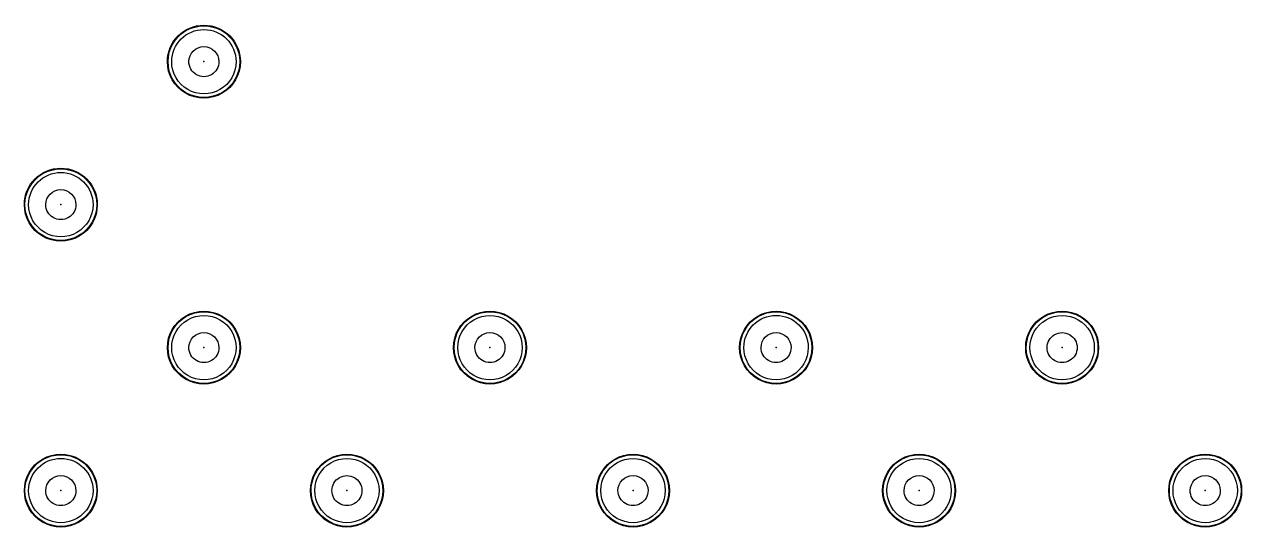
# Model space of a CAD drawing. Header units: millimetres. Extents: x 24815 to 37444, y -10619 to 6020.
# Drawn here: x 28139.43 to 28150.24, y 5863.36 to 5867.84 of the extents above; entities that cross this region are included whole.
import ezdxf

# ---------------------------------------------------------------- set-up
doc = ezdxf.new("R2010")
doc.units = ezdxf.units.MM

# ---------------------------------------------------------------- blocks, each defined once
blk = doc.blocks.new('A$C3CC6408C')
at = {"color": 2, "extrusion": (0, 0, -1)}
for centre, major_axis, start_param, end_param in [((-33.994, -41.94), (-0.225, 0.225), 5.497787, 8.63938), ((-33.994, -41.94), (-0.225, 0.225), 5.497787, 8.63938), ((-33.994, -41.94), (0.229, 0.229), 3.926991, 7.068583), ((-33.994, -41.94), (0.229, 0.229), 3.926991, 7.068583), ((-33.994, -41.94), (0.202, 0.202), 3.926991, 7.068583), ((-33.994, -41.94), (0.202, 0.202), 3.926991, 7.068583), ((-33.994, -41.94), (0.202, 0.202), 3.926991, 7.068583), ((-33.994, -41.94), (0.202, 0.202), 3.926991, 7.068583), ((-33.994, -41.94), (0.202, 0.202), 3.926991, 7.068583), ((-33.994, -41.94), (0.202, 0.202), 3.926991, 7.068583), ((-33.994, -41.94), (0.202, 0.202), 3.926991, 7.068583), ((-33.994, -41.94), (0.202, 0.202), 3.926991, 7.068583), ((-33.994, -41.94), (0.202, 0.202), 3.926991, 7.068583), ((-33.994, -41.94), (0.202, 0.202), 3.926991, 7.068583), ((-33.994, -41.94), (0.202, 0.202), 3.926991, 7.068583), ((-33.994, -41.94), (0.0943, 0.0943), 3.926991, 7.068583), ((-33.994, -41.94), (0.0943, 0.0943), 3.926991, 7.068583), ((-33.994, -41.94), (-0.229, 0.229), 2.356194, 5.497787), ((-33.994, -41.94), (-0.229, 0.229), 2.356194, 5.497787), ((-33.994, -41.94), (-0.225, 0.225), 2.356194, 5.497787), ((-33.994, -41.94), (-0.225, 0.225), 2.356194, 5.497787), ((-33.994, -41.94), (-0.202, 0.202), 2.356194, 5.497787), ((-33.994, -41.94), (-0.202, 0.202), 2.356194, 5.497787), ((-33.994, -41.94), (-0.202, 0.202), 2.356194, 5.497787), ((-33.994, -41.94), (-0.202, 0.202), 2.356194, 5.497787), ((-33.994, -41.94), (-0.202, 0.202), 2.356194, 5.497787), ((-33.994, -41.94), (-0.202, 0.202), 2.356194, 5.497787), ((-33.994, -41.94), (-0.202, 0.202), 2.356194, 5.497787), ((-33.994, -41.94), (-0.202, 0.202), 2.356194, 5.497787), ((-33.994, -41.94), (-0.202, 0.202), 2.356194, 5.497787), ((-33.994, -41.94), (-0.202, 0.202), 2.356194, 5.497787), ((-33.994, -41.94), (-0.202, 0.202), 2.356194, 5.497787), ((-33.994, -41.94), (0.0943, 0.0943), 0.785398, 3.926991), ((-33.994, -41.94), (0.0943, 0.0943), 0.785398, 3.926991), ((-35.264, -43.21), (0.229, 0.229), 3.926991, 7.068583), ((-35.264, -43.21), (0.229, 0.229), 3.926991, 7.068583), ((-35.264, -43.21), (-0.225, 0.225), 5.497787, 8.63938), ((-35.264, -43.21), (-0.225, 0.225), 5.497787, 8.63938), ((-35.264, -43.21), (0.202, 0.202), 3.926991, 7.068583), ((-35.264, -43.21), (0.202, 0.202), 3.926991, 7.068583), ((-35.264, -43.21), (0.202, 0.202), 3.926991, 7.068583), ((-35.264, -43.21), (0.202, 0.202), 3.926991, 7.068583), ((-35.264, -43.21), (0.202, 0.202), 3.926991, 7.068583), ((-35.264, -43.21), (0.202, 0.202), 3.926991, 7.068583), ((-35.264, -43.21), (0.202, 0.202), 3.926991, 7.068583), ((-35.264, -43.21), (0.202, 0.202), 3.926991, 7.068583), ((-35.264, -43.21), (0.202, 0.202), 3.926991, 7.068583), ((-35.264, -43.21), (0.202, 0.202), 3.926991, 7.068583), ((-35.264, -43.21), (0.202, 0.202), 3.926991, 7.068583), ((-35.264, -43.21), (0.0943, 0.0943), 3.926991, 7.068583), ((-35.264, -43.21), (0.0943, 0.0943), 3.926991, 7.068583), ((-35.264, -43.21), (-0.229, 0.229), 2.356194, 5.497787), ((-35.264, -43.21), (-0.229, 0.229), 2.356194, 5.497787), ((-35.264, -43.21), (0.225, 0.225), 0.785398, 3.926991), ((-35.264, -43.21), (0.225, 0.225), 0.785398, 3.926991), ((-35.264, -43.21), (-0.202, 0.202), 2.356194, 5.497787), ((-35.264, -43.21), (-0.202, 0.202), 2.356194, 5.497787), ((-35.264, -43.21), (-0.202, 0.202), 2.356194, 5.497787), ((-35.264, -43.21), (-0.202, 0.202), 2.356194, 5.497787), ((-35.264, -43.21), (-0.202, 0.202), 2.356194, 5.497787), ((-35.264, -43.21), (-0.202, 0.202), 2.356194, 5.497787), ((-35.264, -43.21), (-0.202, 0.202), 2.356194, 5.497787), ((-35.264, -43.21), (-0.202, 0.202), 2.356194, 5.497787), ((-35.264, -43.21), (-0.202, 0.202), 2.356194, 5.497787), ((-35.264, -43.21), (-0.202, 0.202), 2.356194, 5.497787), ((-35.264, -43.21), (-0.202, 0.202), 2.356194, 5.497787), ((-35.264, -43.21), (-0.0943, 0.0943), 2.356194, 5.497787), ((-35.264, -43.21), (-0.0943, 0.0943), 2.356194, 5.497787), ((-33.994, -44.48), (-0.229, 0.229), 5.497787, 8.63938), ((-33.994, -44.48), (-0.229, 0.229), 5.497787, 8.63938), ((-33.994, -44.48), (-0.225, 0.225), 5.497787, 8.63938), ((-33.994, -44.48), (-0.225, 0.225), 5.497787, 8.63938), ((-33.994, -44.48), (-0.202, 0.202), 5.497787, 8.63938), ((-33.994, -44.48), (-0.202, 0.202), 5.497787, 8.63938), ((-33.994, -44.48), (-0.202, 0.202), 5.497787, 8.63938), ((-33.994, -44.48), (-0.202, 0.202), 5.497787, 8.63938), ((-33.994, -44.48), (-0.202, 0.202), 5.497787, 8.63938), ((-33.994, -44.48), (-0.202, 0.202), 5.497787, 8.63938), ((-33.994, -44.48), (-0.202, 0.202), 5.497787, 8.63938), ((-33.994, -44.48), (-0.202, 0.202), 5.497787, 8.63938), ((-33.994, -44.48), (-0.202, 0.202), 5.497787, 8.63938), ((-33.994, -44.48), (-0.202, 0.202), 5.497787, 8.63938), ((-33.994, -44.48), (-0.202, 0.202), 5.497787, 8.63938), ((-31.454, -44.48), (-0.229, 0.229), 5.497787, 8.63938), ((-31.454, -44.48), (-0.229, 0.229), 5.497787, 8.63938), ((-31.454, -44.48), (-0.225, 0.225), 5.497787, 8.63938), ((-31.454, -44.48), (-0.225, 0.225), 5.497787, 8.63938), ((-31.454, -44.48), (-0.202, 0.202), 5.497787, 8.63938), ((-31.454, -44.48), (-0.202, 0.202), 5.497787, 8.63938), ((-31.454, -44.48), (-0.202, 0.202), 5.497787, 8.63938), ((-31.454, -44.48), (-0.202, 0.202), 5.497787, 8.63938), ((-31.454, -44.48), (-0.202, 0.202), 5.497787, 8.63938), ((-31.454, -44.48), (-0.202, 0.202), 5.497787, 8.63938), ((-31.454, -44.48), (-0.202, 0.202), 5.497787, 8.63938), ((-31.454, -44.48), (-0.202, 0.202), 5.497787, 8.63938), ((-31.454, -44.48), (-0.202, 0.202), 5.497787, 8.63938), ((-31.454, -44.48), (-0.202, 0.202), 5.497787, 8.63938), ((-31.454, -44.48), (-0.202, 0.202), 5.497787, 8.63938), ((-28.914, -44.48), (-0.229, 0.229), 5.497787, 8.63938), ((-28.914, -44.48), (-0.229, 0.229), 5.497787, 8.63938), ((-28.914, -44.48), (-0.225, 0.225), 5.497787, 8.63938), ((-28.914, -44.48), (-0.225, 0.225), 5.497787, 8.63938), ((-28.914, -44.48), (0.202, 0.202), 3.926991, 7.068583), ((-28.914, -44.48), (0.202, 0.202), 3.926991, 7.068583), ((-28.914, -44.48), (0.202, 0.202), 3.926991, 7.068583), ((-28.914, -44.48), (0.202, 0.202), 3.926991, 7.068583), ((-28.914, -44.48), (0.202, 0.202), 3.926991, 7.068583), ((-28.914, -44.48), (0.202, 0.202), 3.926991, 7.068583), ((-28.914, -44.48), (0.202, 0.202), 3.926991, 7.068583), ((-28.914, -44.48), (0.202, 0.202), 3.926991, 7.068583), ((-28.914, -44.48), (0.202, 0.202), 3.926991, 7.068583), ((-28.914, -44.48), (0.202, 0.202), 3.926991, 7.068583), ((-28.914, -44.48), (0.202, 0.202), 3.926991, 7.068583), ((-26.374, -44.48), (-0.229, 0.229), 5.497787, 8.63938), ((-26.374, -44.48), (-0.229, 0.229), 5.497787, 8.63938), ((-26.374, -44.48), (0.225, 0.225), 3.926991, 7.068583), ((-26.374, -44.48), (0.225, 0.225), 3.926991, 7.068583), ((-26.374, -44.48), (-0.202, 0.202), 5.497787, 8.63938), ((-26.374, -44.48), (-0.202, 0.202), 5.497787, 8.63938), ((-26.374, -44.48), (-0.202, 0.202), 5.497787, 8.63938), ((-26.374, -44.48), (-0.202, 0.202), 5.497787, 8.63938), ((-26.374, -44.48), (-0.202, 0.202), 5.497787, 8.63938), ((-26.374, -44.48), (-0.202, 0.202), 5.497787, 8.63938), ((-26.374, -44.48), (-0.202, 0.202), 5.497787, 8.63938), ((-26.374, -44.48), (-0.202, 0.202), 5.497787, 8.63938), ((-26.374, -44.48), (-0.202, 0.202), 5.497787, 8.63938), ((-26.374, -44.48), (-0.202, 0.202), 5.497787, 8.63938), ((-26.374, -44.48), (-0.202, 0.202), 5.497787, 8.63938), ((-33.994, -44.48), (0.0943, 0.0943), 3.926991, 7.068583), ((-33.994, -44.48), (0.0943, 0.0943), 3.926991, 7.068583), ((-31.454, -44.48), (0.0943, 0.0943), 3.926991, 7.068583), ((-31.454, -44.48), (0.0943, 0.0943), 3.926991, 7.068583), ((-28.914, -44.48), (0.0943, 0.0943), 3.926991, 7.068583), ((-28.914, -44.48), (0.0943, 0.0943), 3.926991, 7.068583), ((-26.374, -44.48), (-0.0943, 0.0943), 5.497787, 8.63938), ((-26.374, -44.48), (-0.0943, 0.0943), 5.497787, 8.63938), ((-33.994, -44.48), (0.229, 0.229), 0.785398, 3.926991), ((-33.994, -44.48), (0.229, 0.229), 0.785398, 3.926991), ((-33.994, -44.48), (-0.225, 0.225), 2.356194, 5.497787), ((-33.994, -44.48), (-0.225, 0.225), 2.356194, 5.497787), ((-33.994, -44.48), (-0.202, 0.202), 2.356194, 5.497787), ((-33.994, -44.48), (-0.202, 0.202), 2.356194, 5.497787), ((-33.994, -44.48), (-0.202, 0.202), 2.356194, 5.497787), ((-33.994, -44.48), (-0.202, 0.202), 2.356194, 5.497787), ((-33.994, -44.48), (-0.202, 0.202), 2.356194, 5.497787), ((-33.994, -44.48), (-0.202, 0.202), 2.356194, 5.497787), ((-33.994, -44.48), (-0.202, 0.202), 2.356194, 5.497787), ((-33.994, -44.48), (-0.202, 0.202), 2.356194, 5.497787), ((-33.994, -44.48), (-0.202, 0.202), 2.356194, 5.497787), ((-33.994, -44.48), (-0.202, 0.202), 2.356194, 5.497787), ((-33.994, -44.48), (-0.202, 0.202), 2.356194, 5.497787), ((-33.994, -44.48), (0.0943, 0.0943), 0.785398, 3.926991), ((-33.994, -44.48), (0.0943, 0.0943), 0.785398, 3.926991), ((-31.454, -44.48), (0.229, 0.229), 0.785398, 3.926991), ((-31.454, -44.48), (0.229, 0.229), 0.785398, 3.926991), ((-31.454, -44.48), (0.225, 0.225), 0.785398, 3.926991), ((-31.454, -44.48), (0.225, 0.225), 0.785398, 3.926991), ((-31.454, -44.48), (0.202, 0.202), 0.785398, 3.926991), ((-31.454, -44.48), (0.202, 0.202), 0.785398, 3.926991), ((-31.454, -44.48), (0.202, 0.202), 0.785398, 3.926991), ((-31.454, -44.48), (0.202, 0.202), 0.785398, 3.926991), ((-31.454, -44.48), (0.202, 0.202), 0.785398, 3.926991), ((-31.454, -44.48), (0.202, 0.202), 0.785398, 3.926991), ((-31.454, -44.48), (0.202, 0.202), 0.785398, 3.926991), ((-31.454, -44.48), (0.202, 0.202), 0.785398, 3.926991), ((-31.454, -44.48), (0.202, 0.202), 0.785398, 3.926991), ((-31.454, -44.48), (0.202, 0.202), 0.785398, 3.926991), ((-31.454, -44.48), (0.202, 0.202), 0.785398, 3.926991), ((-31.454, -44.48), (0.0943, 0.0943), 0.785398, 3.926991), ((-31.454, -44.48), (0.0943, 0.0943), 0.785398, 3.926991), ((-28.914, -44.48), (0.229, 0.229), 0.785398, 3.926991), ((-28.914, -44.48), (0.229, 0.229), 0.785398, 3.926991), ((-28.914, -44.48), (0.225, 0.225), 0.785398, 3.926991), ((-28.914, -44.48), (0.225, 0.225), 0.785398, 3.926991), ((-28.914, -44.48), (0.202, 0.202), 0.785398, 3.926991), ((-28.914, -44.48), (0.202, 0.202), 0.785398, 3.926991), ((-28.914, -44.48), (0.202, 0.202), 0.785398, 3.926991), ((-28.914, -44.48), (0.202, 0.202), 0.785398, 3.926991), ((-28.914, -44.48), (0.202, 0.202), 0.785398, 3.926991), ((-28.914, -44.48), (0.202, 0.202), 0.785398, 3.926991), ((-28.914, -44.48), (0.202, 0.202), 0.785398, 3.926991), ((-28.914, -44.48), (0.202, 0.202), 0.785398, 3.926991), ((-28.914, -44.48), (0.202, 0.202), 0.785398, 3.926991), ((-28.914, -44.48), (0.202, 0.202), 0.785398, 3.926991), ((-28.914, -44.48), (0.202, 0.202), 0.785398, 3.926991), ((-28.914, -44.48), (-0.0943, 0.0943), 2.356194, 5.497787), ((-28.914, -44.48), (-0.0943, 0.0943), 2.356194, 5.497787), ((-26.374, -44.48), (0.229, 0.229), 0.785398, 3.926991), ((-26.374, -44.48), (0.229, 0.229), 0.785398, 3.926991), ((-26.374, -44.48), (0.225, 0.225), 0.785398, 3.926991), ((-26.374, -44.48), (0.225, 0.225), 0.785398, 3.926991), ((-26.374, -44.48), (0.202, 0.202), 0.785398, 3.926991), ((-26.374, -44.48), (0.202, 0.202), 0.785398, 3.926991), ((-26.374, -44.48), (0.202, 0.202), 0.785398, 3.926991), ((-26.374, -44.48), (0.202, 0.202), 0.785398, 3.926991), ((-26.374, -44.48), (0.202, 0.202), 0.785398, 3.926991), ((-26.374, -44.48), (0.202, 0.202), 0.785398, 3.926991), ((-26.374, -44.48), (0.202, 0.202), 0.785398, 3.926991), ((-26.374, -44.48), (0.202, 0.202), 0.785398, 3.926991), ((-26.374, -44.48), (0.202, 0.202), 0.785398, 3.926991), ((-26.374, -44.48), (0.202, 0.202), 0.785398, 3.926991), ((-26.374, -44.48), (0.202, 0.202), 0.785398, 3.926991), ((-26.374, -44.48), (-0.0943, 0.0943), 2.356194, 5.497787), ((-26.374, -44.48), (-0.0943, 0.0943), 2.356194, 5.497787), ((-35.264, -45.75), (-0.229, 0.229), 5.497787, 8.63938), ((-35.264, -45.75), (-0.229, 0.229), 5.497787, 8.63938), ((-35.264, -45.75), (-0.225, 0.225), 5.497787, 8.63938), ((-35.264, -45.75), (-0.225, 0.225), 5.497787, 8.63938), ((-35.264, -45.75), (0.202, 0.202), 3.926991, 7.068583), ((-35.264, -45.75), (0.202, 0.202), 3.926991, 7.068583), ((-35.264, -45.75), (0.202, 0.202), 3.926991, 7.068583), ((-35.264, -45.75), (0.202, 0.202), 3.926991, 7.068583), ((-35.264, -45.75), (0.202, 0.202), 3.926991, 7.068583), ((-35.264, -45.75), (0.202, 0.202), 3.926991, 7.068583), ((-35.264, -45.75), (0.202, 0.202), 3.926991, 7.068583), ((-35.264, -45.75), (0.202, 0.202), 3.926991, 7.068583), ((-35.264, -45.75), (0.202, 0.202), 3.926991, 7.068583), ((-35.264, -45.75), (0.202, 0.202), 3.926991, 7.068583), ((-35.264, -45.75), (0.202, 0.202), 3.926991, 7.068583), ((-32.724, -45.75), (-0.229, 0.229), 5.497787, 8.63938), ((-32.724, -45.75), (-0.229, 0.229), 5.497787, 8.63938), ((-32.724, -45.75), (0.225, 0.225), 3.926991, 7.068583), ((-32.724, -45.75), (0.225, 0.225), 3.926991, 7.068583), ((-32.724, -45.75), (-0.202, 0.202), 5.497787, 8.63938), ((-32.724, -45.75), (-0.202, 0.202), 5.497787, 8.63938), ((-32.724, -45.75), (-0.202, 0.202), 5.497787, 8.63938), ((-32.724, -45.75), (-0.202, 0.202), 5.497787, 8.63938), ((-32.724, -45.75), (-0.202, 0.202), 5.497787, 8.63938), ((-32.724, -45.75), (-0.202, 0.202), 5.497787, 8.63938), ((-32.724, -45.75), (-0.202, 0.202), 5.497787, 8.63938), ((-32.724, -45.75), (-0.202, 0.202), 5.497787, 8.63938), ((-32.724, -45.75), (-0.202, 0.202), 5.497787, 8.63938), ((-32.724, -45.75), (-0.202, 0.202), 5.497787, 8.63938), ((-32.724, -45.75), (-0.202, 0.202), 5.497787, 8.63938), ((-30.184, -45.75), (-0.229, 0.229), 5.497787, 8.63938), ((-30.184, -45.75), (-0.229, 0.229), 5.497787, 8.63938), ((-30.184, -45.75), (0.225, 0.225), 3.926991, 7.068583), ((-30.184, -45.75), (0.225, 0.225), 3.926991, 7.068583), ((-30.184, -45.75), (-0.202, 0.202), 5.497787, 8.63938), ((-30.184, -45.75), (-0.202, 0.202), 5.497787, 8.63938), ((-30.184, -45.75), (-0.202, 0.202), 5.497787, 8.63938), ((-30.184, -45.75), (-0.202, 0.202), 5.497787, 8.63938), ((-30.184, -45.75), (-0.202, 0.202), 5.497787, 8.63938), ((-30.184, -45.75), (-0.202, 0.202), 5.497787, 8.63938), ((-30.184, -45.75), (-0.202, 0.202), 5.497787, 8.63938), ((-30.184, -45.75), (-0.202, 0.202), 5.497787, 8.63938), ((-30.184, -45.75), (-0.202, 0.202), 5.497787, 8.63938), ((-30.184, -45.75), (-0.202, 0.202), 5.497787, 8.63938), ((-30.184, -45.75), (-0.202, 0.202), 5.497787, 8.63938), ((-27.644, -45.75), (-0.229, 0.229), 5.497787, 8.63938), ((-27.644, -45.75), (-0.229, 0.229), 5.497787, 8.63938), ((-27.644, -45.75), (-0.225, 0.225), 5.497787, 8.63938), ((-27.644, -45.75), (-0.225, 0.225), 5.497787, 8.63938), ((-27.644, -45.75), (-0.202, 0.202), 5.497787, 8.63938), ((-27.644, -45.75), (-0.202, 0.202), 5.497787, 8.63938), ((-27.644, -45.75), (-0.202, 0.202), 5.497787, 8.63938), ((-27.644, -45.75), (-0.202, 0.202), 5.497787, 8.63938), ((-27.644, -45.75), (-0.202, 0.202), 5.497787, 8.63938), ((-27.644, -45.75), (-0.202, 0.202), 5.497787, 8.63938), ((-27.644, -45.75), (-0.202, 0.202), 5.497787, 8.63938), ((-27.644, -45.75), (-0.202, 0.202), 5.497787, 8.63938), ((-27.644, -45.75), (-0.202, 0.202), 5.497787, 8.63938), ((-27.644, -45.75), (-0.202, 0.202), 5.497787, 8.63938), ((-27.644, -45.75), (-0.202, 0.202), 5.497787, 8.63938), ((-25.104, -45.75), (-0.229, 0.229), 5.497787, 8.63938), ((-25.104, -45.75), (-0.229, 0.229), 5.497787, 8.63938), ((-25.104, -45.75), (-0.225, 0.225), 5.497787, 8.63938), ((-25.104, -45.75), (-0.225, 0.225), 5.497787, 8.63938), ((-25.104, -45.75), (-0.202, 0.202), 5.497787, 8.63938), ((-25.104, -45.75), (-0.202, 0.202), 5.497787, 8.63938), ((-25.104, -45.75), (-0.202, 0.202), 5.497787, 8.63938), ((-25.104, -45.75), (-0.202, 0.202), 5.497787, 8.63938), ((-25.104, -45.75), (-0.202, 0.202), 5.497787, 8.63938), ((-25.104, -45.75), (-0.202, 0.202), 5.497787, 8.63938), ((-25.104, -45.75), (-0.202, 0.202), 5.497787, 8.63938), ((-25.104, -45.75), (-0.202, 0.202), 5.497787, 8.63938), ((-25.104, -45.75), (-0.202, 0.202), 5.497787, 8.63938), ((-25.104, -45.75), (-0.202, 0.202), 5.497787, 8.63938), ((-25.104, -45.75), (-0.202, 0.202), 5.497787, 8.63938), ((-35.264, -45.75), (0.0943, 0.0943), 3.926991, 7.068583), ((-35.264, -45.75), (0.0943, 0.0943), 3.926991, 7.068583), ((-32.724, -45.75), (-0.0943, 0.0943), 5.497787, 8.63938), ((-32.724, -45.75), (-0.0943, 0.0943), 5.497787, 8.63938), ((-30.184, -45.75), (0.0943, 0.0943), 3.926991, 7.068583), ((-30.184, -45.75), (0.0943, 0.0943), 3.926991, 7.068583), ((-27.644, -45.75), (0.0943, 0.0943), 3.926991, 7.068583), ((-27.644, -45.75), (0.0943, 0.0943), 3.926991, 7.068583), ((-25.104, -45.75), (0.0943, 0.0943), 3.926991, 7.068583), ((-25.104, -45.75), (0.0943, 0.0943), 3.926991, 7.068583), ((-35.264, -45.75), (0.229, 0.229), 0.785398, 3.926991), ((-35.264, -45.75), (0.229, 0.229), 0.785398, 3.926991), ((-35.264, -45.75), (0.225, 0.225), 0.785398, 3.926991), ((-35.264, -45.75), (0.225, 0.225), 0.785398, 3.926991), ((-35.264, -45.75), (0.202, 0.202), 0.785398, 3.926991), ((-35.264, -45.75), (0.202, 0.202), 0.785398, 3.926991), ((-35.264, -45.75), (0.202, 0.202), 0.785398, 3.926991), ((-35.264, -45.75), (0.202, 0.202), 0.785398, 3.926991), ((-35.264, -45.75), (0.202, 0.202), 0.785398, 3.926991), ((-35.264, -45.75), (0.202, 0.202), 0.785398, 3.926991), ((-35.264, -45.75), (0.202, 0.202), 0.785398, 3.926991), ((-35.264, -45.75), (0.202, 0.202), 0.785398, 3.926991), ((-35.264, -45.75), (0.202, 0.202), 0.785398, 3.926991), ((-35.264, -45.75), (0.202, 0.202), 0.785398, 3.926991), ((-35.264, -45.75), (0.202, 0.202), 0.785398, 3.926991), ((-35.264, -45.75), (-0.0943, 0.0943), 2.356194, 5.497787), ((-35.264, -45.75), (-0.0943, 0.0943), 2.356194, 5.497787), ((-32.724, -45.75), (0.229, 0.229), 0.785398, 3.926991), ((-32.724, -45.75), (0.229, 0.229), 0.785398, 3.926991), ((-32.724, -45.75), (0.225, 0.225), 0.785398, 3.926991), ((-32.724, -45.75), (0.225, 0.225), 0.785398, 3.926991), ((-32.724, -45.75), (0.202, 0.202), 0.785398, 3.926991), ((-32.724, -45.75), (0.202, 0.202), 0.785398, 3.926991), ((-32.724, -45.75), (0.202, 0.202), 0.785398, 3.926991), ((-32.724, -45.75), (0.202, 0.202), 0.785398, 3.926991), ((-32.724, -45.75), (0.202, 0.202), 0.785398, 3.926991), ((-32.724, -45.75), (0.202, 0.202), 0.785398, 3.926991), ((-32.724, -45.75), (0.202, 0.202), 0.785398, 3.926991), ((-32.724, -45.75), (0.202, 0.202), 0.785398, 3.926991), ((-32.724, -45.75), (0.202, 0.202), 0.785398, 3.926991), ((-32.724, -45.75), (0.202, 0.202), 0.785398, 3.926991), ((-32.724, -45.75), (0.202, 0.202), 0.785398, 3.926991), ((-32.724, -45.75), (-0.0943, 0.0943), 2.356194, 5.497787), ((-32.724, -45.75), (-0.0943, 0.0943), 2.356194, 5.497787), ((-30.184, -45.75), (0.229, 0.229), 0.785398, 3.926991), ((-30.184, -45.75), (0.229, 0.229), 0.785398, 3.926991), ((-30.184, -45.75), (-0.225, 0.225), 2.356194, 5.497787), ((-30.184, -45.75), (-0.225, 0.225), 2.356194, 5.497787), ((-30.184, -45.75), (-0.202, 0.202), 2.356194, 5.497787), ((-30.184, -45.75), (-0.202, 0.202), 2.356194, 5.497787), ((-30.184, -45.75), (-0.202, 0.202), 2.356194, 5.497787), ((-30.184, -45.75), (-0.202, 0.202), 2.356194, 5.497787), ((-30.184, -45.75), (-0.202, 0.202), 2.356194, 5.497787), ((-30.184, -45.75), (-0.202, 0.202), 2.356194, 5.497787), ((-30.184, -45.75), (-0.202, 0.202), 2.356194, 5.497787), ((-30.184, -45.75), (-0.202, 0.202), 2.356194, 5.497787), ((-30.184, -45.75), (-0.202, 0.202), 2.356194, 5.497787), ((-30.184, -45.75), (-0.202, 0.202), 2.356194, 5.497787), ((-30.184, -45.75), (-0.202, 0.202), 2.356194, 5.497787), ((-30.184, -45.75), (0.0943, 0.0943), 0.785398, 3.926991), ((-30.184, -45.75), (0.0943, 0.0943), 0.785398, 3.926991), ((-27.644, -45.75), (0.229, 0.229), 0.785398, 3.926991), ((-27.644, -45.75), (0.229, 0.229), 0.785398, 3.926991), ((-27.644, -45.75), (-0.225, 0.225), 2.356194, 5.497787), ((-27.644, -45.75), (-0.225, 0.225), 2.356194, 5.497787), ((-27.644, -45.75), (-0.202, 0.202), 2.356194, 5.497787), ((-27.644, -45.75), (-0.202, 0.202), 2.356194, 5.497787), ((-27.644, -45.75), (-0.202, 0.202), 2.356194, 5.497787), ((-27.644, -45.75), (-0.202, 0.202), 2.356194, 5.497787), ((-27.644, -45.75), (-0.202, 0.202), 2.356194, 5.497787), ((-27.644, -45.75), (-0.202, 0.202), 2.356194, 5.497787), ((-27.644, -45.75), (-0.202, 0.202), 2.356194, 5.497787), ((-27.644, -45.75), (-0.202, 0.202), 2.356194, 5.497787), ((-27.644, -45.75), (-0.202, 0.202), 2.356194, 5.497787), ((-27.644, -45.75), (-0.202, 0.202), 2.356194, 5.497787), ((-27.644, -45.75), (-0.202, 0.202), 2.356194, 5.497787), ((-27.644, -45.75), (0.0943, 0.0943), 0.785398, 3.926991), ((-27.644, -45.75), (0.0943, 0.0943), 0.785398, 3.926991), ((-25.104, -45.75), (0.229, 0.229), 0.785398, 3.926991), ((-25.104, -45.75), (0.229, 0.229), 0.785398, 3.926991), ((-25.104, -45.75), (0.225, 0.225), 0.785398, 3.926991), ((-25.104, -45.75), (0.225, 0.225), 0.785398, 3.926991), ((-25.104, -45.75), (0.202, 0.202), 0.785398, 3.926991), ((-25.104, -45.75), (0.202, 0.202), 0.785398, 3.926991), ((-25.104, -45.75), (0.202, 0.202), 0.785398, 3.926991), ((-25.104, -45.75), (0.202, 0.202), 0.785398, 3.926991), ((-25.104, -45.75), (0.202, 0.202), 0.785398, 3.926991), ((-25.104, -45.75), (0.202, 0.202), 0.785398, 3.926991), ((-25.104, -45.75), (0.202, 0.202), 0.785398, 3.926991), ((-25.104, -45.75), (0.202, 0.202), 0.785398, 3.926991), ((-25.104, -45.75), (0.202, 0.202), 0.785398, 3.926991), ((-25.104, -45.75), (0.202, 0.202), 0.785398, 3.926991), ((-25.104, -45.75), (0.202, 0.202), 0.785398, 3.926991), ((-25.104, -45.75), (0.0943, 0.0943), 0.785398, 3.926991), ((-25.104, -45.75), (0.0943, 0.0943), 0.785398, 3.926991)]:
    blk.add_ellipse(centre, major_axis=major_axis, ratio=1, start_param=start_param, end_param=end_param, dxfattribs=at)
at = {"color": 2}
for p in [(-33.994, -41.94), (-35.264, -43.21), (-33.994, -44.48), (-31.454, -44.48), (-28.914, -44.48), (-26.374, -44.48), (-35.264, -45.75), (-32.724, -45.75), (-30.184, -45.75), (-27.644, -45.75), (-25.104, -45.75)]:
    blk.add_point(p, dxfattribs=at)

msp = doc.modelspace()

# ---------------------------------------------------------------- block references
msp.add_blockref('A$C3CC6408C', (28175.01663, 5909.45129))

doc.saveas('drawing.dxf')
